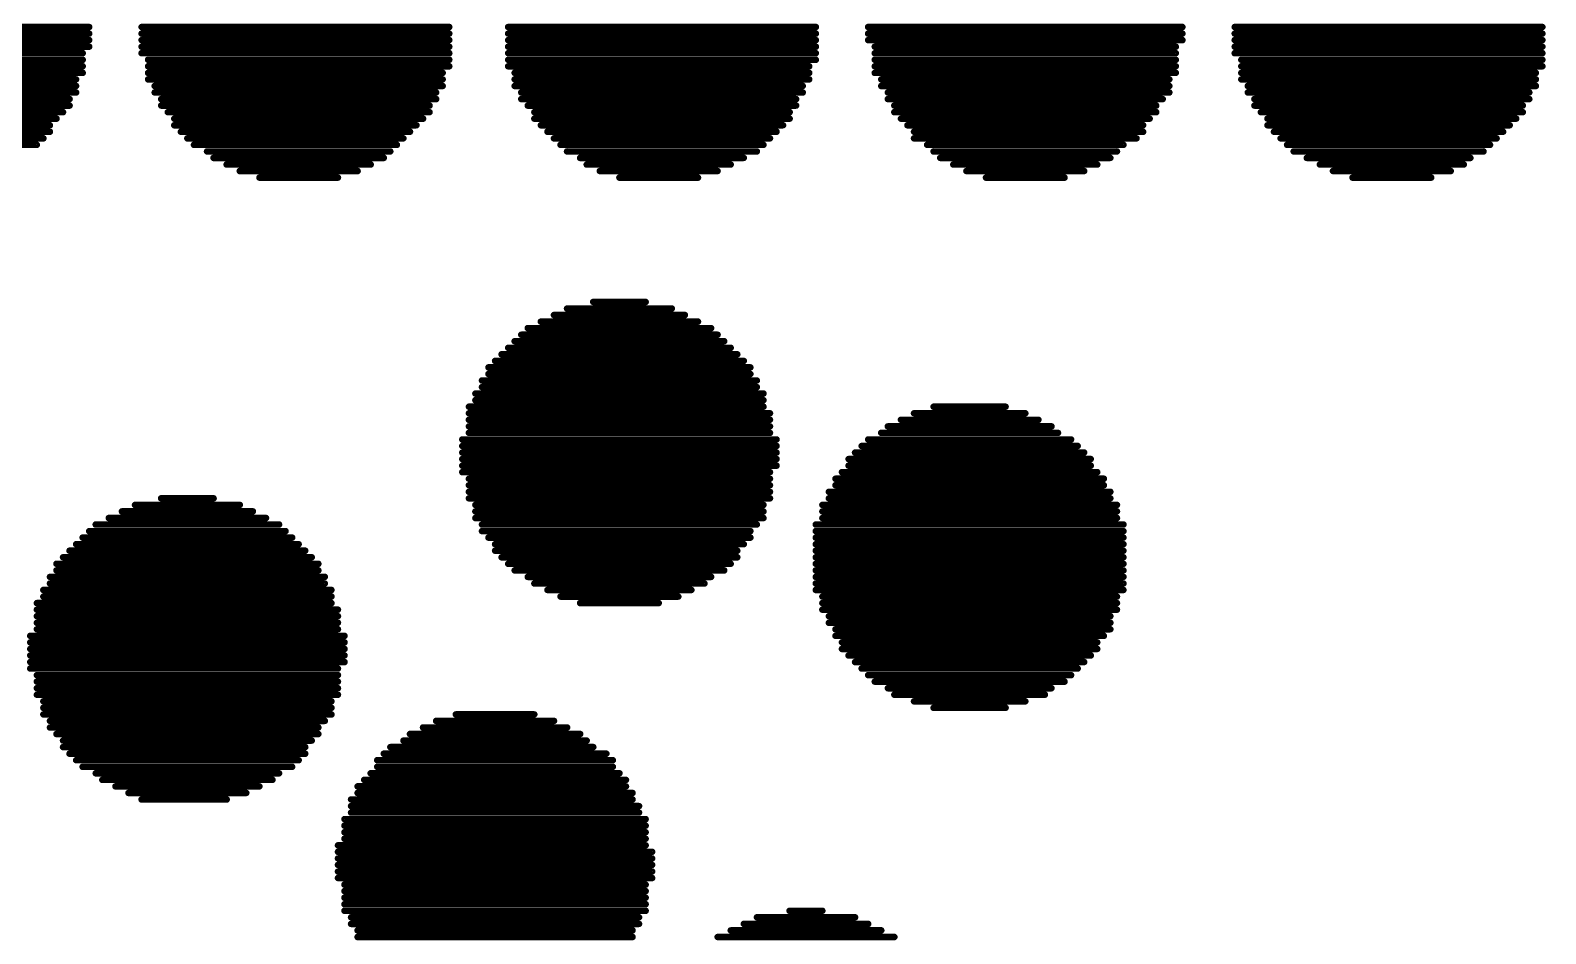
# Model space of a CAD drawing. Header units: millimetres. Extents: x 45 to 209, y 90 to 189.
# Drawn here: x 138.579 to 140.049, y 96.321 to 97.197 of the extents above; entities that cross this region are included whole.
import ezdxf

# ---------------------------------------------------------------- set-up
doc = ezdxf.new("R2010")
doc.units = ezdxf.units.MM
doc.layers.add('TopOverlay', color=2, linetype='Continuous')

# ---------------------------------------------------------------- blocks, each defined once
blk = doc.blocks.new('5394DE47_A0E8_4329_8464_7791B7C19310_63')
at = {"layer": 'TopOverlay', "const_width": 0.00635}
for points in [[(4.6116, 3.0451), (4.9164, 3.0451)], [(4.9672, 3.0451), (5.2657, 3.0451)], [(5.3228, 3.0451), (5.6213, 3.0451)], [(5.6721, 3.0451), (5.9769, 3.0451)], [(6.0277, 3.0451), (6.3261, 3.0451)], [(4.6116, 3.0387), (4.9164, 3.0387)], [(4.618, 3.0324), (4.9164, 3.0324)], [(4.618, 3.026), (4.9164, 3.026)], [(4.9672, 3.0387), (5.2657, 3.0387)], [(4.9672, 3.0324), (5.2657, 3.0324)], [(4.9672, 3.026), (5.2657, 3.026)], [(5.3228, 3.0387), (5.6213, 3.0387)], [(5.3228, 3.0324), (5.6213, 3.0324)], [(5.3228, 3.026), (5.6213, 3.026)], [(5.6721, 3.0387), (5.9769, 3.0387)], [(5.6721, 3.0324), (5.9769, 3.0324)], [(5.6784, 3.026), (5.9705, 3.026)], [(6.0277, 3.0387), (6.3261, 3.0387)], [(6.0277, 3.0324), (6.3261, 3.0324)], [(6.0277, 3.026), (6.3261, 3.026)], [(4.618, 3.0197), (4.9101, 3.0197)], [(4.618, 3.0133), (4.9101, 3.0133)], [(4.9672, 3.0197), (5.2657, 3.0197)], [(4.9736, 3.0133), (5.2657, 3.0133)], [(5.3228, 3.0197), (5.6213, 3.0197)], [(5.3228, 3.0133), (5.6213, 3.0133)], [(5.6784, 3.0197), (5.9705, 3.0197)], [(5.6784, 3.0133), (5.9705, 3.0133)], [(6.0277, 3.0197), (6.3261, 3.0197)], [(6.034, 3.0133), (6.3261, 3.0133)], [(4.618, 3.007), (4.9101, 3.007)], [(4.618, 3.0006), (4.9101, 3.0006)], [(4.9736, 3.007), (5.2657, 3.007)], [(4.9736, 3.0006), (5.2593, 3.0006)], [(5.3228, 3.007), (5.6149, 3.007)], [(5.3292, 3.0006), (5.6149, 3.0006)], [(5.6784, 3.007), (5.9705, 3.007)], [(5.6784, 3.0006), (5.9705, 3.0006)], [(6.034, 3.007), (6.3261, 3.007)], [(6.034, 3.0006), (6.3198, 3.0006)], [(4.6243, 2.9943), (4.9037, 2.9943)], [(4.6243, 2.9879), (4.9037, 2.9879)], [(4.6307, 2.9816), (4.9037, 2.9816)], [(4.9736, 2.9943), (5.2593, 2.9943)], [(4.9799, 2.9879), (5.2593, 2.9879)], [(4.9799, 2.9816), (5.253, 2.9816)], [(5.3292, 2.9943), (5.6149, 2.9943)], [(5.3292, 2.9879), (5.6086, 2.9879)], [(5.3355, 2.9816), (5.6086, 2.9816)], [(5.6848, 2.9943), (5.9642, 2.9943)], [(5.6848, 2.9879), (5.9642, 2.9879)], [(5.6911, 2.9816), (5.9642, 2.9816)], [(6.034, 2.9943), (6.3198, 2.9943)], [(6.0404, 2.9879), (6.3198, 2.9879)], [(6.0404, 2.9816), (6.3134, 2.9816)], [(4.6307, 2.9752), (4.8974, 2.9752)], [(4.637, 2.9689), (4.8974, 2.9689)], [(4.9863, 2.9752), (5.253, 2.9752)], [(4.9863, 2.9689), (5.2466, 2.9689)], [(5.3355, 2.9752), (5.6022, 2.9752)], [(5.3419, 2.9689), (5.6022, 2.9689)], [(5.6911, 2.9752), (5.9578, 2.9752)], [(5.6975, 2.9689), (5.9515, 2.9689)], [(6.0467, 2.9752), (6.3134, 2.9752)], [(6.0467, 2.9689), (6.3071, 2.9689)], [(4.637, 2.9625), (4.891, 2.9625)], [(4.6434, 2.9562), (4.8847, 2.9562)], [(4.9926, 2.9625), (5.2466, 2.9625)], [(4.999, 2.9562), (5.2403, 2.9562)], [(5.3482, 2.9625), (5.5959, 2.9625)], [(5.3482, 2.9562), (5.5959, 2.9562)], [(5.6975, 2.9625), (5.9515, 2.9625)], [(5.7038, 2.9562), (5.9451, 2.9562)], [(6.0531, 2.9625), (6.3071, 2.9625)], [(6.0594, 2.9562), (6.3007, 2.9562)], [(4.6497, 2.9498), (4.8783, 2.9498)], [(4.6561, 2.9435), (4.8783, 2.9435)], [(4.6624, 2.9371), (4.872, 2.9371)], [(4.999, 2.9498), (5.2339, 2.9498)], [(5.0053, 2.9435), (5.2276, 2.9435)], [(5.0117, 2.9371), (5.2212, 2.9371)], [(5.3546, 2.9498), (5.5895, 2.9498)], [(5.3609, 2.9435), (5.5832, 2.9435)], [(5.3673, 2.9371), (5.5768, 2.9371)], [(5.7102, 2.9498), (5.9388, 2.9498)], [(5.7165, 2.9435), (5.9388, 2.9435)], [(5.7165, 2.9371), (5.9324, 2.9371)], [(6.0594, 2.9498), (6.2944, 2.9498)], [(6.0658, 2.9435), (6.288, 2.9435)], [(6.0721, 2.9371), (6.2817, 2.9371)], [(4.6688, 2.9308), (4.8656, 2.9308)], [(5.018, 2.9308), (5.2149, 2.9308)], [(5.0307, 2.9244), (5.2085, 2.9244)], [(5.3736, 2.9308), (5.5705, 2.9308)], [(5.38, 2.9244), (5.5641, 2.9244)], [(5.7292, 2.9308), (5.9197, 2.9308)], [(5.7356, 2.9244), (5.9134, 2.9244)], [(6.0785, 2.9308), (6.2753, 2.9308)], [(6.0848, 2.9244), (6.269, 2.9244)], [(5.0371, 2.9181), (5.2022, 2.9181)], [(5.0498, 2.9117), (5.1895, 2.9117)], [(5.3927, 2.9181), (5.5514, 2.9181)], [(5.399, 2.9117), (5.5387, 2.9117)], [(5.7419, 2.9181), (5.907, 2.9181)], [(5.7546, 2.9117), (5.8943, 2.9117)], [(6.0975, 2.9181), (6.2563, 2.9181)], [(6.1102, 2.9117), (6.2499, 2.9117)], [(5.0625, 2.9054), (5.1768, 2.9054)], [(5.0815, 2.899), (5.1577, 2.899)], [(5.4117, 2.9054), (5.526, 2.9054)], [(5.4308, 2.899), (5.507, 2.899)], [(5.7673, 2.9054), (5.8816, 2.9054)], [(5.7864, 2.899), (5.8626, 2.899)], [(6.1229, 2.9054), (6.2372, 2.9054)], [(6.142, 2.899), (6.2182, 2.899)], [(5.4054, 2.7784), (5.4562, 2.7784)], [(5.3673, 2.7657), (5.4943, 2.7657)], [(5.38, 2.772), (5.4816, 2.772)], [(5.3355, 2.7466), (5.526, 2.7466)], [(5.3419, 2.753), (5.5197, 2.753)], [(5.3546, 2.7593), (5.507, 2.7593)], [(5.3228, 2.7339), (5.5387, 2.7339)], [(5.3292, 2.7403), (5.5324, 2.7403)], [(5.3101, 2.7212), (5.5514, 2.7212)], [(5.3165, 2.7276), (5.5451, 2.7276)], [(5.2974, 2.7022), (5.5641, 2.7022)], [(5.3038, 2.7149), (5.5578, 2.7149)], [(5.3038, 2.7085), (5.5578, 2.7085)], [(5.2911, 2.6895), (5.5705, 2.6895)], [(5.2974, 2.6958), (5.5641, 2.6958)], [(5.2847, 2.6768), (5.5705, 2.6768)], [(5.2911, 2.6831), (5.5705, 2.6831)], [(5.7356, 2.6768), (5.8054, 2.6768)], [(5.2847, 2.6704), (5.5768, 2.6704)], [(5.2847, 2.6641), (5.5768, 2.6641)], [(5.2847, 2.6577), (5.5768, 2.6577)], [(5.6911, 2.6577), (5.8499, 2.6577)], [(5.7038, 2.6641), (5.8372, 2.6641)], [(5.7165, 2.6704), (5.8245, 2.6704)], [(5.2784, 2.645), (5.5832, 2.645)], [(5.2847, 2.6514), (5.5768, 2.6514)], [(5.6721, 2.645), (5.8689, 2.645)], [(5.6848, 2.6514), (5.8562, 2.6514)], [(5.2784, 2.6387), (5.5832, 2.6387)], [(5.2784, 2.6323), (5.5832, 2.6323)], [(5.6594, 2.6323), (5.8816, 2.6323)], [(5.6657, 2.6387), (5.8753, 2.6387)], [(5.2784, 2.626), (5.5832, 2.626)], [(5.2784, 2.6196), (5.5832, 2.6196)], [(5.653, 2.626), (5.888, 2.626)], [(5.653, 2.6196), (5.888, 2.6196)], [(5.2784, 2.6133), (5.5768, 2.6133)], [(5.2847, 2.6069), (5.5768, 2.6069)], [(5.2847, 2.6006), (5.5768, 2.6006)], [(5.6403, 2.6069), (5.9007, 2.6069)], [(5.6403, 2.6006), (5.9007, 2.6006)], [(5.6467, 2.6133), (5.8943, 2.6133)], [(4.9863, 2.5879), (5.0371, 2.5879)], [(5.2847, 2.5942), (5.5768, 2.5942)], [(5.2847, 2.5879), (5.5768, 2.5879)], [(5.634, 2.5942), (5.907, 2.5942)], [(5.634, 2.5879), (5.907, 2.5879)], [(4.9482, 2.5752), (5.0752, 2.5752)], [(4.9609, 2.5815), (5.0625, 2.5815)], [(5.2911, 2.5815), (5.5705, 2.5815)], [(5.2911, 2.5752), (5.5705, 2.5752)], [(5.6276, 2.5815), (5.9134, 2.5815)], [(5.6276, 2.5752), (5.9134, 2.5752)], [(4.9164, 2.5561), (5.1069, 2.5561)], [(4.9228, 2.5625), (5.1006, 2.5625)], [(4.9355, 2.5688), (5.0879, 2.5688)], [(5.2911, 2.5688), (5.5705, 2.5688)], [(5.2974, 2.5625), (5.5641, 2.5625)], [(5.2974, 2.5561), (5.5578, 2.5561)], [(5.6213, 2.5625), (5.9197, 2.5625)], [(5.6213, 2.5561), (5.9197, 2.5561)], [(5.6276, 2.5688), (5.9134, 2.5688)], [(4.9037, 2.5434), (5.1196, 2.5434)], [(4.9101, 2.5498), (5.1133, 2.5498)], [(5.3038, 2.5498), (5.5578, 2.5498)], [(5.3101, 2.5434), (5.5514, 2.5434)], [(5.6213, 2.5498), (5.9197, 2.5498)], [(5.6213, 2.5434), (5.9197, 2.5434)], [(4.891, 2.5307), (5.1323, 2.5307)], [(4.8974, 2.5371), (5.126, 2.5371)], [(5.3101, 2.5371), (5.5451, 2.5371)], [(5.3165, 2.5307), (5.5451, 2.5307)], [(5.6213, 2.5371), (5.9197, 2.5371)], [(5.6213, 2.5307), (5.9197, 2.5307)], [(4.8783, 2.5117), (5.145, 2.5117)], [(4.8847, 2.5244), (5.1387, 2.5244)], [(4.8847, 2.518), (5.1387, 2.518)], [(5.3228, 2.5244), (5.5387, 2.5244)], [(5.3292, 2.518), (5.5324, 2.518)], [(5.3419, 2.5117), (5.5197, 2.5117)], [(5.6213, 2.5244), (5.9197, 2.5244)], [(5.6213, 2.518), (5.9197, 2.518)], [(5.6213, 2.5117), (5.9197, 2.5117)], [(4.872, 2.499), (5.1514, 2.499)], [(4.8783, 2.5053), (5.145, 2.5053)], [(5.3482, 2.5053), (5.5133, 2.5053)], [(5.3609, 2.499), (5.5006, 2.499)], [(5.6213, 2.5053), (5.9197, 2.5053)], [(5.6213, 2.499), (5.9197, 2.499)], [(4.8656, 2.4863), (5.1514, 2.4863)], [(4.872, 2.4926), (5.1514, 2.4926)], [(5.3736, 2.4926), (5.4879, 2.4926)], [(5.3927, 2.4863), (5.4689, 2.4863)], [(5.6276, 2.4926), (5.9134, 2.4926)], [(5.6276, 2.4863), (5.9134, 2.4863)], [(4.8656, 2.4799), (5.1577, 2.4799)], [(4.8656, 2.4736), (5.1577, 2.4736)], [(4.8656, 2.4672), (5.1577, 2.4672)], [(5.6276, 2.4799), (5.9134, 2.4799)], [(5.634, 2.4736), (5.907, 2.4736)], [(5.634, 2.4672), (5.907, 2.4672)], [(4.8593, 2.4545), (5.1641, 2.4545)], [(4.8656, 2.4609), (5.1577, 2.4609)], [(5.6403, 2.4609), (5.907, 2.4609)], [(5.6403, 2.4545), (5.9007, 2.4545)], [(4.8593, 2.4482), (5.1641, 2.4482)], [(4.8593, 2.4418), (5.1641, 2.4418)], [(5.6467, 2.4482), (5.8943, 2.4482)], [(5.6467, 2.4418), (5.8943, 2.4418)], [(4.8593, 2.4355), (5.1641, 2.4355)], [(4.8593, 2.4291), (5.1641, 2.4291)], [(4.8593, 2.4228), (5.1577, 2.4228)], [(5.653, 2.4355), (5.888, 2.4355)], [(5.6594, 2.4291), (5.8816, 2.4291)], [(5.6657, 2.4228), (5.8753, 2.4228)], [(4.8656, 2.4164), (5.1577, 2.4164)], [(4.8656, 2.4101), (5.1577, 2.4101)], [(5.6721, 2.4164), (5.8689, 2.4164)], [(5.6784, 2.4101), (5.8626, 2.4101)], [(4.8656, 2.4037), (5.1577, 2.4037)], [(4.8656, 2.3974), (5.1577, 2.3974)], [(5.6911, 2.4037), (5.8499, 2.4037)], [(5.6975, 2.3974), (5.8435, 2.3974)], [(4.872, 2.391), (5.1514, 2.391)], [(4.872, 2.3847), (5.1514, 2.3847)], [(4.872, 2.3783), (5.1514, 2.3783)], [(5.272, 2.3783), (5.3482, 2.3783)], [(5.7165, 2.391), (5.8245, 2.391)], [(5.7356, 2.3847), (5.8054, 2.3847)], [(4.8783, 2.372), (5.145, 2.372)], [(4.8783, 2.3656), (5.1387, 2.3656)], [(5.2403, 2.3656), (5.38, 2.3656)], [(5.253, 2.372), (5.3673, 2.372)], [(4.8847, 2.3593), (5.1387, 2.3593)], [(4.891, 2.3529), (5.1323, 2.3529)], [(5.2212, 2.3529), (5.399, 2.3529)], [(5.2276, 2.3593), (5.3927, 2.3593)], [(4.891, 2.3466), (5.126, 2.3466)], [(4.8974, 2.3402), (5.126, 2.3402)], [(5.2022, 2.3402), (5.4181, 2.3402)], [(5.2085, 2.3466), (5.4054, 2.3466)], [(4.9037, 2.3339), (5.1196, 2.3339)], [(4.9101, 2.3275), (5.1133, 2.3275)], [(4.9228, 2.3212), (5.1006, 2.3212)], [(5.1895, 2.3212), (5.4308, 2.3212)], [(5.1958, 2.3339), (5.4244, 2.3339)], [(5.1958, 2.3275), (5.4244, 2.3275)], [(4.9291, 2.3148), (5.0942, 2.3148)], [(4.9418, 2.3085), (5.0815, 2.3085)], [(5.1768, 2.3085), (5.4371, 2.3085)], [(5.1831, 2.3148), (5.4371, 2.3148)], [(4.9545, 2.3021), (5.0688, 2.3021)], [(4.9672, 2.2958), (5.0498, 2.2958)], [(5.1704, 2.2958), (5.4435, 2.2958)], [(5.1768, 2.3021), (5.4435, 2.3021)], [(5.1641, 2.2767), (5.4562, 2.2767)], [(5.1704, 2.2894), (5.4498, 2.2894)], [(5.1704, 2.2831), (5.4498, 2.2831)], [(5.1641, 2.2704), (5.4562, 2.2704)], [(5.1641, 2.264), (5.4562, 2.264)], [(5.1577, 2.2513), (5.4562, 2.2513)], [(5.1641, 2.2577), (5.4562, 2.2577)], [(5.1577, 2.245), (5.4625, 2.245)], [(5.1577, 2.2386), (5.4625, 2.2386)], [(5.1577, 2.2323), (5.4625, 2.2323)], [(5.1577, 2.2259), (5.4625, 2.2259)], [(5.1577, 2.2196), (5.4625, 2.2196)], [(5.1641, 2.2132), (5.4562, 2.2132)], [(5.1641, 2.2069), (5.4562, 2.2069)], [(5.1641, 2.2005), (5.4562, 2.2005)], [(5.1641, 2.1942), (5.4562, 2.1942)], [(5.1641, 2.1878), (5.4562, 2.1878)], [(5.5959, 2.1878), (5.6276, 2.1878)], [(5.1704, 2.1815), (5.4498, 2.1815)], [(5.1704, 2.1751), (5.4498, 2.1751)], [(5.5514, 2.1751), (5.6721, 2.1751)], [(5.5641, 2.1815), (5.6594, 2.1815)], [(5.1768, 2.1688), (5.4435, 2.1688)], [(5.1768, 2.1624), (5.4435, 2.1624)], [(5.526, 2.1624), (5.6975, 2.1624)], [(5.5387, 2.1688), (5.6848, 2.1688)]]:
    blk.add_lwpolyline(points, dxfattribs=at)
at = {"layer": 'TopOverlay', "const_width": 0.00317}
for points in [[(4.9149, 3.0451, 1), (4.918, 3.0451, 1)], [(4.9657, 3.0451, 1), (4.9688, 3.0451, 1)], [(5.2641, 3.0451, 1), (5.2673, 3.0451, 1)], [(5.3213, 3.0451, 1), (5.3244, 3.0451, 1)], [(5.6197, 3.0451, 1), (5.6229, 3.0451, 1)], [(5.6705, 3.0451, 1), (5.6737, 3.0451, 1)], [(5.9753, 3.0451, 1), (5.9785, 3.0451, 1)], [(6.0261, 3.0451, 1), (6.0293, 3.0451, 1)], [(6.3246, 3.0451, 1), (6.3277, 3.0451, 1)], [(4.9149, 3.0387, 1), (4.918, 3.0387, 1)], [(4.9149, 3.0324, 1), (4.918, 3.0324, 1)], [(4.9149, 3.026, 1), (4.918, 3.026, 1)], [(4.9657, 3.0387, 1), (4.9688, 3.0387, 1)], [(4.9657, 3.0324, 1), (4.9688, 3.0324, 1)], [(4.9657, 3.026, 1), (4.9688, 3.026, 1)], [(5.2641, 3.0387, 1), (5.2673, 3.0387, 1)], [(5.2641, 3.0324, 1), (5.2673, 3.0324, 1)], [(5.2641, 3.026, 1), (5.2673, 3.026, 1)], [(5.3213, 3.0387, 1), (5.3244, 3.0387, 1)], [(5.3213, 3.0324, 1), (5.3244, 3.0324, 1)], [(5.3213, 3.026, 1), (5.3244, 3.026, 1)], [(5.6197, 3.0387, 1), (5.6229, 3.0387, 1)], [(5.6197, 3.0324, 1), (5.6229, 3.0324, 1)], [(5.6197, 3.026, 1), (5.6229, 3.026, 1)], [(5.6705, 3.0387, 1), (5.6737, 3.0387, 1)], [(5.6705, 3.0324, 1), (5.6737, 3.0324, 1)], [(5.6769, 3.026, 1), (5.68, 3.026, 1)], [(5.969, 3.026, 1), (5.9721, 3.026, 1)], [(5.9753, 3.0387, 1), (5.9785, 3.0387, 1)], [(5.9753, 3.0324, 1), (5.9785, 3.0324, 1)], [(6.0261, 3.0387, 1), (6.0293, 3.0387, 1)], [(6.0261, 3.0324, 1), (6.0293, 3.0324, 1)], [(6.0261, 3.026, 1), (6.0293, 3.026, 1)], [(6.3246, 3.0387, 1), (6.3277, 3.0387, 1)], [(6.3246, 3.0324, 1), (6.3277, 3.0324, 1)], [(6.3246, 3.026, 1), (6.3277, 3.026, 1)], [(4.9085, 3.0197, 1), (4.9117, 3.0197, 1)], [(4.9085, 3.0133, 1), (4.9117, 3.0133, 1)], [(4.9657, 3.0197, 1), (4.9688, 3.0197, 1)], [(4.972, 3.0133, 1), (4.9752, 3.0133, 1)], [(5.2641, 3.0197, 1), (5.2673, 3.0197, 1)], [(5.2641, 3.0133, 1), (5.2673, 3.0133, 1)], [(5.3213, 3.0197, 1), (5.3244, 3.0197, 1)], [(5.3213, 3.0133, 1), (5.3244, 3.0133, 1)], [(5.6197, 3.0197, 1), (5.6229, 3.0197, 1)], [(5.6197, 3.0133, 1), (5.6229, 3.0133, 1)], [(5.6769, 3.0197, 1), (5.68, 3.0197, 1)], [(5.6769, 3.0133, 1), (5.68, 3.0133, 1)], [(5.969, 3.0197, 1), (5.9721, 3.0197, 1)], [(5.969, 3.0133, 1), (5.9721, 3.0133, 1)], [(6.0261, 3.0197, 1), (6.0293, 3.0197, 1)], [(6.0325, 3.0133, 1), (6.0356, 3.0133, 1)], [(6.3246, 3.0197, 1), (6.3277, 3.0197, 1)], [(6.3246, 3.0133, 1), (6.3277, 3.0133, 1)], [(4.9085, 3.007, 1), (4.9117, 3.007, 1)], [(4.9085, 3.0006, 1), (4.9117, 3.0006, 1)], [(4.972, 3.007, 1), (4.9752, 3.007, 1)], [(4.972, 3.0006, 1), (4.9752, 3.0006, 1)], [(5.2578, 3.0006, 1), (5.2609, 3.0006, 1)], [(5.2641, 3.007, 1), (5.2673, 3.007, 1)], [(5.3213, 3.007, 1), (5.3244, 3.007, 1)], [(5.3276, 3.0006, 1), (5.3308, 3.0006, 1)], [(5.6134, 3.007, 1), (5.6165, 3.007, 1)], [(5.6134, 3.0006, 1), (5.6165, 3.0006, 1)], [(5.6769, 3.007, 1), (5.68, 3.007, 1)], [(5.6769, 3.0006, 1), (5.68, 3.0006, 1)], [(5.969, 3.007, 1), (5.9721, 3.007, 1)], [(5.969, 3.0006, 1), (5.9721, 3.0006, 1)], [(6.0325, 3.007, 1), (6.0356, 3.007, 1)], [(6.0325, 3.0006, 1), (6.0356, 3.0006, 1)], [(6.3182, 3.0006, 1), (6.3214, 3.0006, 1)], [(6.3246, 3.007, 1), (6.3277, 3.007, 1)], [(4.9022, 2.9943, 1), (4.9053, 2.9943, 1)], [(4.9022, 2.9879, 1), (4.9053, 2.9879, 1)], [(4.9022, 2.9816, 1), (4.9053, 2.9816, 1)], [(4.972, 2.9943, 1), (4.9752, 2.9943, 1)], [(4.9784, 2.9879, 1), (4.9815, 2.9879, 1)], [(4.9784, 2.9816, 1), (4.9815, 2.9816, 1)], [(5.2514, 2.9816, 1), (5.2546, 2.9816, 1)], [(5.2578, 2.9943, 1), (5.2609, 2.9943, 1)], [(5.2578, 2.9879, 1), (5.2609, 2.9879, 1)], [(5.3276, 2.9943, 1), (5.3308, 2.9943, 1)], [(5.3276, 2.9879, 1), (5.3308, 2.9879, 1)], [(5.334, 2.9816, 1), (5.3371, 2.9816, 1)], [(5.607, 2.9879, 1), (5.6102, 2.9879, 1)], [(5.607, 2.9816, 1), (5.6102, 2.9816, 1)], [(5.6134, 2.9943, 1), (5.6165, 2.9943, 1)], [(5.6832, 2.9943, 1), (5.6864, 2.9943, 1)], [(5.6832, 2.9879, 1), (5.6864, 2.9879, 1)], [(5.6896, 2.9816, 1), (5.6927, 2.9816, 1)], [(5.9626, 2.9943, 1), (5.9658, 2.9943, 1)], [(5.9626, 2.9879, 1), (5.9658, 2.9879, 1)], [(5.9626, 2.9816, 1), (5.9658, 2.9816, 1)], [(6.0325, 2.9943, 1), (6.0356, 2.9943, 1)], [(6.0388, 2.9879, 1), (6.042, 2.9879, 1)], [(6.0388, 2.9816, 1), (6.042, 2.9816, 1)], [(6.3119, 2.9816, 1), (6.315, 2.9816, 1)], [(6.3182, 2.9943, 1), (6.3214, 2.9943, 1)], [(6.3182, 2.9879, 1), (6.3214, 2.9879, 1)], [(4.8958, 2.9752, 1), (4.899, 2.9752, 1)], [(4.8958, 2.9689, 1), (4.899, 2.9689, 1)], [(4.9847, 2.9752, 1), (4.9879, 2.9752, 1)], [(4.9847, 2.9689, 1), (4.9879, 2.9689, 1)], [(5.2451, 2.9689, 1), (5.2482, 2.9689, 1)], [(5.2514, 2.9752, 1), (5.2546, 2.9752, 1)], [(5.334, 2.9752, 1), (5.3371, 2.9752, 1)], [(5.3403, 2.9689, 1), (5.3435, 2.9689, 1)], [(5.6007, 2.9752, 1), (5.6038, 2.9752, 1)], [(5.6007, 2.9689, 1), (5.6038, 2.9689, 1)], [(5.6896, 2.9752, 1), (5.6927, 2.9752, 1)], [(5.6959, 2.9689, 1), (5.6991, 2.9689, 1)], [(5.9499, 2.9689, 1), (5.9531, 2.9689, 1)], [(5.9563, 2.9752, 1), (5.9594, 2.9752, 1)], [(6.0452, 2.9752, 1), (6.0483, 2.9752, 1)], [(6.0452, 2.9689, 1), (6.0483, 2.9689, 1)], [(6.3055, 2.9689, 1), (6.3087, 2.9689, 1)], [(6.3119, 2.9752, 1), (6.315, 2.9752, 1)], [(4.8831, 2.9562, 1), (4.8863, 2.9562, 1)], [(4.8895, 2.9625, 1), (4.8926, 2.9625, 1)], [(4.9911, 2.9625, 1), (4.9942, 2.9625, 1)], [(4.9974, 2.9562, 1), (5.0006, 2.9562, 1)], [(5.2387, 2.9562, 1), (5.2419, 2.9562, 1)], [(5.2451, 2.9625, 1), (5.2482, 2.9625, 1)], [(5.3467, 2.9625, 1), (5.3498, 2.9625, 1)], [(5.3467, 2.9562, 1), (5.3498, 2.9562, 1)], [(5.5943, 2.9625, 1), (5.5975, 2.9625, 1)], [(5.5943, 2.9562, 1), (5.5975, 2.9562, 1)], [(5.6959, 2.9625, 1), (5.6991, 2.9625, 1)], [(5.7023, 2.9562, 1), (5.7054, 2.9562, 1)], [(5.9436, 2.9562, 1), (5.9467, 2.9562, 1)], [(5.9499, 2.9625, 1), (5.9531, 2.9625, 1)], [(6.0515, 2.9625, 1), (6.0547, 2.9625, 1)], [(6.0579, 2.9562, 1), (6.061, 2.9562, 1)], [(6.2992, 2.9562, 1), (6.3023, 2.9562, 1)], [(6.3055, 2.9625, 1), (6.3087, 2.9625, 1)], [(4.8704, 2.9371, 1), (4.8736, 2.9371, 1)], [(4.8768, 2.9498, 1), (4.8799, 2.9498, 1)], [(4.8768, 2.9435, 1), (4.8799, 2.9435, 1)], [(4.9974, 2.9498, 1), (5.0006, 2.9498, 1)], [(5.0038, 2.9435, 1), (5.0069, 2.9435, 1)], [(5.0101, 2.9371, 1), (5.0133, 2.9371, 1)], [(5.2197, 2.9371, 1), (5.2228, 2.9371, 1)], [(5.226, 2.9435, 1), (5.2292, 2.9435, 1)], [(5.2324, 2.9498, 1), (5.2355, 2.9498, 1)], [(5.353, 2.9498, 1), (5.3562, 2.9498, 1)], [(5.3594, 2.9435, 1), (5.3625, 2.9435, 1)], [(5.3657, 2.9371, 1), (5.3689, 2.9371, 1)], [(5.5753, 2.9371, 1), (5.5784, 2.9371, 1)], [(5.5816, 2.9435, 1), (5.5848, 2.9435, 1)], [(5.588, 2.9498, 1), (5.5911, 2.9498, 1)], [(5.7086, 2.9498, 1), (5.7118, 2.9498, 1)], [(5.715, 2.9435, 1), (5.7181, 2.9435, 1)], [(5.715, 2.9371, 1), (5.7181, 2.9371, 1)], [(5.9309, 2.9371, 1), (5.934, 2.9371, 1)], [(5.9372, 2.9498, 1), (5.9404, 2.9498, 1)], [(5.9372, 2.9435, 1), (5.9404, 2.9435, 1)], [(6.0579, 2.9498, 1), (6.061, 2.9498, 1)], [(6.0642, 2.9435, 1), (6.0674, 2.9435, 1)], [(6.0706, 2.9371, 1), (6.0737, 2.9371, 1)], [(6.2801, 2.9371, 1), (6.2833, 2.9371, 1)], [(6.2865, 2.9435, 1), (6.2896, 2.9435, 1)], [(6.2928, 2.9498, 1), (6.296, 2.9498, 1)], [(4.8641, 2.9308, 1), (4.8672, 2.9308, 1)], [(5.0165, 2.9308, 1), (5.0196, 2.9308, 1)], [(5.0292, 2.9244, 1), (5.0323, 2.9244, 1)], [(5.207, 2.9244, 1), (5.2101, 2.9244, 1)], [(5.2133, 2.9308, 1), (5.2165, 2.9308, 1)], [(5.3721, 2.9308, 1), (5.3752, 2.9308, 1)], [(5.3784, 2.9244, 1), (5.3816, 2.9244, 1)], [(5.5626, 2.9244, 1), (5.5657, 2.9244, 1)], [(5.5689, 2.9308, 1), (5.5721, 2.9308, 1)], [(5.7277, 2.9308, 1), (5.7308, 2.9308, 1)], [(5.734, 2.9244, 1), (5.7372, 2.9244, 1)], [(5.9118, 2.9244, 1), (5.915, 2.9244, 1)], [(5.9182, 2.9308, 1), (5.9213, 2.9308, 1)], [(6.0769, 2.9308, 1), (6.0801, 2.9308, 1)], [(6.0833, 2.9244, 1), (6.0864, 2.9244, 1)], [(6.2674, 2.9244, 1), (6.2706, 2.9244, 1)], [(6.2738, 2.9308, 1), (6.2769, 2.9308, 1)], [(5.0355, 2.9181, 1), (5.0387, 2.9181, 1)], [(5.0482, 2.9117, 1), (5.0514, 2.9117, 1)], [(5.1879, 2.9117, 1), (5.1911, 2.9117, 1)], [(5.2006, 2.9181, 1), (5.2038, 2.9181, 1)], [(5.3911, 2.9181, 1), (5.3943, 2.9181, 1)], [(5.3975, 2.9117, 1), (5.4006, 2.9117, 1)], [(5.5372, 2.9117, 1), (5.5403, 2.9117, 1)], [(5.5499, 2.9181, 1), (5.553, 2.9181, 1)], [(5.7404, 2.9181, 1), (5.7435, 2.9181, 1)], [(5.7531, 2.9117, 1), (5.7562, 2.9117, 1)], [(5.8928, 2.9117, 1), (5.8959, 2.9117, 1)], [(5.9055, 2.9181, 1), (5.9086, 2.9181, 1)], [(6.096, 2.9181, 1), (6.0991, 2.9181, 1)], [(6.1087, 2.9117, 1), (6.1118, 2.9117, 1)], [(6.2484, 2.9117, 1), (6.2515, 2.9117, 1)], [(6.2547, 2.9181, 1), (6.2579, 2.9181, 1)], [(5.0609, 2.9054, 1), (5.0641, 2.9054, 1)], [(5.08, 2.899, 1), (5.0831, 2.899, 1)], [(5.1562, 2.899, 1), (5.1593, 2.899, 1)], [(5.1752, 2.9054, 1), (5.1784, 2.9054, 1)], [(5.4102, 2.9054, 1), (5.4133, 2.9054, 1)], [(5.4292, 2.899, 1), (5.4324, 2.899, 1)], [(5.5054, 2.899, 1), (5.5086, 2.899, 1)], [(5.5245, 2.9054, 1), (5.5276, 2.9054, 1)], [(5.7658, 2.9054, 1), (5.7689, 2.9054, 1)], [(5.7848, 2.899, 1), (5.788, 2.899, 1)], [(5.861, 2.899, 1), (5.8642, 2.899, 1)], [(5.8801, 2.9054, 1), (5.8832, 2.9054, 1)], [(6.1214, 2.9054, 1), (6.1245, 2.9054, 1)], [(6.1404, 2.899, 1), (6.1436, 2.899, 1)], [(6.2166, 2.899, 1), (6.2198, 2.899, 1)], [(6.2357, 2.9054, 1), (6.2388, 2.9054, 1)], [(5.4038, 2.7784, 1), (5.407, 2.7784, 1)], [(5.4546, 2.7784, 1), (5.4578, 2.7784, 1)], [(5.3657, 2.7657, 1), (5.3689, 2.7657, 1)], [(5.3784, 2.772, 1), (5.3816, 2.772, 1)], [(5.48, 2.772, 1), (5.4832, 2.772, 1)], [(5.4927, 2.7657, 1), (5.4959, 2.7657, 1)], [(5.334, 2.7466, 1), (5.3371, 2.7466, 1)], [(5.3403, 2.753, 1), (5.3435, 2.753, 1)], [(5.353, 2.7593, 1), (5.3562, 2.7593, 1)], [(5.5054, 2.7593, 1), (5.5086, 2.7593, 1)], [(5.5181, 2.753, 1), (5.5213, 2.753, 1)], [(5.5245, 2.7466, 1), (5.5276, 2.7466, 1)], [(5.3213, 2.7339, 1), (5.3244, 2.7339, 1)], [(5.3276, 2.7403, 1), (5.3308, 2.7403, 1)], [(5.5308, 2.7403, 1), (5.534, 2.7403, 1)], [(5.5372, 2.7339, 1), (5.5403, 2.7339, 1)], [(5.3086, 2.7212, 1), (5.3117, 2.7212, 1)], [(5.3149, 2.7276, 1), (5.3181, 2.7276, 1)], [(5.5435, 2.7276, 1), (5.5467, 2.7276, 1)], [(5.5499, 2.7212, 1), (5.553, 2.7212, 1)], [(5.2959, 2.7022, 1), (5.299, 2.7022, 1)], [(5.3022, 2.7149, 1), (5.3054, 2.7149, 1)], [(5.3022, 2.7085, 1), (5.3054, 2.7085, 1)], [(5.5562, 2.7149, 1), (5.5594, 2.7149, 1)], [(5.5562, 2.7085, 1), (5.5594, 2.7085, 1)], [(5.5626, 2.7022, 1), (5.5657, 2.7022, 1)], [(5.2895, 2.6895, 1), (5.2927, 2.6895, 1)], [(5.2959, 2.6958, 1), (5.299, 2.6958, 1)], [(5.5626, 2.6958, 1), (5.5657, 2.6958, 1)], [(5.5689, 2.6895, 1), (5.5721, 2.6895, 1)], [(5.2832, 2.6768, 1), (5.2863, 2.6768, 1)], [(5.2895, 2.6831, 1), (5.2927, 2.6831, 1)], [(5.5689, 2.6831, 1), (5.5721, 2.6831, 1)], [(5.5689, 2.6768, 1), (5.5721, 2.6768, 1)], [(5.734, 2.6768, 1), (5.7372, 2.6768, 1)], [(5.8039, 2.6768, 1), (5.807, 2.6768, 1)], [(5.2832, 2.6704, 1), (5.2863, 2.6704, 1)], [(5.2832, 2.6641, 1), (5.2863, 2.6641, 1)], [(5.2832, 2.6577, 1), (5.2863, 2.6577, 1)], [(5.5753, 2.6704, 1), (5.5784, 2.6704, 1)], [(5.5753, 2.6641, 1), (5.5784, 2.6641, 1)], [(5.5753, 2.6577, 1), (5.5784, 2.6577, 1)], [(5.6896, 2.6577, 1), (5.6927, 2.6577, 1)], [(5.7023, 2.6641, 1), (5.7054, 2.6641, 1)], [(5.715, 2.6704, 1), (5.7181, 2.6704, 1)], [(5.8229, 2.6704, 1), (5.8261, 2.6704, 1)], [(5.8356, 2.6641, 1), (5.8388, 2.6641, 1)], [(5.8483, 2.6577, 1), (5.8515, 2.6577, 1)], [(5.2768, 2.645, 1), (5.28, 2.645, 1)], [(5.2832, 2.6514, 1), (5.2863, 2.6514, 1)], [(5.5753, 2.6514, 1), (5.5784, 2.6514, 1)], [(5.5816, 2.645, 1), (5.5848, 2.645, 1)], [(5.6705, 2.645, 1), (5.6737, 2.645, 1)], [(5.6832, 2.6514, 1), (5.6864, 2.6514, 1)], [(5.8547, 2.6514, 1), (5.8578, 2.6514, 1)], [(5.8674, 2.645, 1), (5.8705, 2.645, 1)], [(5.2768, 2.6387, 1), (5.28, 2.6387, 1)], [(5.2768, 2.6323, 1), (5.28, 2.6323, 1)], [(5.5816, 2.6387, 1), (5.5848, 2.6387, 1)], [(5.5816, 2.6323, 1), (5.5848, 2.6323, 1)], [(5.6578, 2.6323, 1), (5.661, 2.6323, 1)], [(5.6642, 2.6387, 1), (5.6673, 2.6387, 1)], [(5.8737, 2.6387, 1), (5.8769, 2.6387, 1)], [(5.8801, 2.6323, 1), (5.8832, 2.6323, 1)], [(5.2768, 2.626, 1), (5.28, 2.626, 1)], [(5.2768, 2.6196, 1), (5.28, 2.6196, 1)], [(5.5816, 2.626, 1), (5.5848, 2.626, 1)], [(5.5816, 2.6196, 1), (5.5848, 2.6196, 1)], [(5.6515, 2.626, 1), (5.6546, 2.626, 1)], [(5.6515, 2.6196, 1), (5.6546, 2.6196, 1)], [(5.8864, 2.626, 1), (5.8896, 2.626, 1)], [(5.8864, 2.6196, 1), (5.8896, 2.6196, 1)], [(5.2768, 2.6133, 1), (5.28, 2.6133, 1)], [(5.2832, 2.6069, 1), (5.2863, 2.6069, 1)], [(5.2832, 2.6006, 1), (5.2863, 2.6006, 1)], [(5.5753, 2.6133, 1), (5.5784, 2.6133, 1)], [(5.5753, 2.6069, 1), (5.5784, 2.6069, 1)], [(5.5753, 2.6006, 1), (5.5784, 2.6006, 1)], [(5.6388, 2.6069, 1), (5.6419, 2.6069, 1)], [(5.6388, 2.6006, 1), (5.6419, 2.6006, 1)], [(5.6451, 2.6133, 1), (5.6483, 2.6133, 1)], [(5.8928, 2.6133, 1), (5.8959, 2.6133, 1)], [(5.8991, 2.6069, 1), (5.9023, 2.6069, 1)], [(5.8991, 2.6006, 1), (5.9023, 2.6006, 1)], [(4.9847, 2.5879, 1), (4.9879, 2.5879, 1)], [(5.0355, 2.5879, 1), (5.0387, 2.5879, 1)], [(5.2832, 2.5942, 1), (5.2863, 2.5942, 1)], [(5.2832, 2.5879, 1), (5.2863, 2.5879, 1)], [(5.5753, 2.5942, 1), (5.5784, 2.5942, 1)], [(5.5753, 2.5879, 1), (5.5784, 2.5879, 1)], [(5.6324, 2.5942, 1), (5.6356, 2.5942, 1)], [(5.6324, 2.5879, 1), (5.6356, 2.5879, 1)], [(5.9055, 2.5942, 1), (5.9086, 2.5942, 1)], [(5.9055, 2.5879, 1), (5.9086, 2.5879, 1)], [(4.9466, 2.5752, 1), (4.9498, 2.5752, 1)], [(4.9593, 2.5815, 1), (4.9625, 2.5815, 1)], [(5.0609, 2.5815, 1), (5.0641, 2.5815, 1)], [(5.0736, 2.5752, 1), (5.0768, 2.5752, 1)], [(5.2895, 2.5815, 1), (5.2927, 2.5815, 1)], [(5.2895, 2.5752, 1), (5.2927, 2.5752, 1)], [(5.5689, 2.5815, 1), (5.5721, 2.5815, 1)], [(5.5689, 2.5752, 1), (5.5721, 2.5752, 1)], [(5.6261, 2.5815, 1), (5.6292, 2.5815, 1)], [(5.6261, 2.5752, 1), (5.6292, 2.5752, 1)], [(5.9118, 2.5815, 1), (5.915, 2.5815, 1)], [(5.9118, 2.5752, 1), (5.915, 2.5752, 1)], [(4.9149, 2.5561, 1), (4.918, 2.5561, 1)], [(4.9212, 2.5625, 1), (4.9244, 2.5625, 1)], [(4.9339, 2.5688, 1), (4.9371, 2.5688, 1)], [(5.0863, 2.5688, 1), (5.0895, 2.5688, 1)], [(5.099, 2.5625, 1), (5.1022, 2.5625, 1)], [(5.1054, 2.5561, 1), (5.1085, 2.5561, 1)], [(5.2895, 2.5688, 1), (5.2927, 2.5688, 1)], [(5.2959, 2.5625, 1), (5.299, 2.5625, 1)], [(5.2959, 2.5561, 1), (5.299, 2.5561, 1)], [(5.5562, 2.5561, 1), (5.5594, 2.5561, 1)], [(5.5626, 2.5625, 1), (5.5657, 2.5625, 1)], [(5.5689, 2.5688, 1), (5.5721, 2.5688, 1)], [(5.6197, 2.5625, 1), (5.6229, 2.5625, 1)], [(5.6197, 2.5561, 1), (5.6229, 2.5561, 1)], [(5.6261, 2.5688, 1), (5.6292, 2.5688, 1)], [(5.9118, 2.5688, 1), (5.915, 2.5688, 1)], [(5.9182, 2.5625, 1), (5.9213, 2.5625, 1)], [(5.9182, 2.5561, 1), (5.9213, 2.5561, 1)], [(4.9022, 2.5434, 1), (4.9053, 2.5434, 1)], [(4.9085, 2.5498, 1), (4.9117, 2.5498, 1)], [(5.1117, 2.5498, 1), (5.1149, 2.5498, 1)], [(5.1181, 2.5434, 1), (5.1212, 2.5434, 1)], [(5.3022, 2.5498, 1), (5.3054, 2.5498, 1)], [(5.3086, 2.5434, 1), (5.3117, 2.5434, 1)], [(5.5499, 2.5434, 1), (5.553, 2.5434, 1)], [(5.5562, 2.5498, 1), (5.5594, 2.5498, 1)], [(5.6197, 2.5498, 1), (5.6229, 2.5498, 1)], [(5.6197, 2.5434, 1), (5.6229, 2.5434, 1)], [(5.9182, 2.5498, 1), (5.9213, 2.5498, 1)], [(5.9182, 2.5434, 1), (5.9213, 2.5434, 1)], [(4.8895, 2.5307, 1), (4.8926, 2.5307, 1)], [(4.8958, 2.5371, 1), (4.899, 2.5371, 1)], [(5.1244, 2.5371, 1), (5.1276, 2.5371, 1)], [(5.1308, 2.5307, 1), (5.1339, 2.5307, 1)], [(5.3086, 2.5371, 1), (5.3117, 2.5371, 1)], [(5.3149, 2.5307, 1), (5.3181, 2.5307, 1)], [(5.5435, 2.5371, 1), (5.5467, 2.5371, 1)], [(5.5435, 2.5307, 1), (5.5467, 2.5307, 1)], [(5.6197, 2.5371, 1), (5.6229, 2.5371, 1)], [(5.6197, 2.5307, 1), (5.6229, 2.5307, 1)], [(5.9182, 2.5371, 1), (5.9213, 2.5371, 1)], [(5.9182, 2.5307, 1), (5.9213, 2.5307, 1)], [(4.8768, 2.5117, 1), (4.8799, 2.5117, 1)], [(4.8831, 2.5244, 1), (4.8863, 2.5244, 1)], [(4.8831, 2.518, 1), (4.8863, 2.518, 1)], [(5.1371, 2.5244, 1), (5.1403, 2.5244, 1)], [(5.1371, 2.518, 1), (5.1403, 2.518, 1)], [(5.1435, 2.5117, 1), (5.1466, 2.5117, 1)], [(5.3213, 2.5244, 1), (5.3244, 2.5244, 1)], [(5.3276, 2.518, 1), (5.3308, 2.518, 1)], [(5.3403, 2.5117, 1), (5.3435, 2.5117, 1)], [(5.5181, 2.5117, 1), (5.5213, 2.5117, 1)], [(5.5308, 2.518, 1), (5.534, 2.518, 1)], [(5.5372, 2.5244, 1), (5.5403, 2.5244, 1)], [(5.6197, 2.5244, 1), (5.6229, 2.5244, 1)], [(5.6197, 2.518, 1), (5.6229, 2.518, 1)], [(5.6197, 2.5117, 1), (5.6229, 2.5117, 1)], [(5.9182, 2.5244, 1), (5.9213, 2.5244, 1)], [(5.9182, 2.518, 1), (5.9213, 2.518, 1)], [(5.9182, 2.5117, 1), (5.9213, 2.5117, 1)], [(4.8704, 2.499, 1), (4.8736, 2.499, 1)], [(4.8768, 2.5053, 1), (4.8799, 2.5053, 1)], [(5.1435, 2.5053, 1), (5.1466, 2.5053, 1)], [(5.1498, 2.499, 1), (5.153, 2.499, 1)], [(5.3467, 2.5053, 1), (5.3498, 2.5053, 1)], [(5.3594, 2.499, 1), (5.3625, 2.499, 1)], [(5.4991, 2.499, 1), (5.5022, 2.499, 1)], [(5.5118, 2.5053, 1), (5.5149, 2.5053, 1)], [(5.6197, 2.5053, 1), (5.6229, 2.5053, 1)], [(5.6197, 2.499, 1), (5.6229, 2.499, 1)], [(5.9182, 2.5053, 1), (5.9213, 2.5053, 1)], [(5.9182, 2.499, 1), (5.9213, 2.499, 1)], [(4.8641, 2.4863, 1), (4.8672, 2.4863, 1)], [(4.8704, 2.4926, 1), (4.8736, 2.4926, 1)], [(5.1498, 2.4926, 1), (5.153, 2.4926, 1)], [(5.1498, 2.4863, 1), (5.153, 2.4863, 1)], [(5.3721, 2.4926, 1), (5.3752, 2.4926, 1)], [(5.3911, 2.4863, 1), (5.3943, 2.4863, 1)], [(5.4673, 2.4863, 1), (5.4705, 2.4863, 1)], [(5.4864, 2.4926, 1), (5.4895, 2.4926, 1)], [(5.6261, 2.4926, 1), (5.6292, 2.4926, 1)], [(5.6261, 2.4863, 1), (5.6292, 2.4863, 1)], [(5.9118, 2.4926, 1), (5.915, 2.4926, 1)], [(5.9118, 2.4863, 1), (5.915, 2.4863, 1)], [(4.8641, 2.4799, 1), (4.8672, 2.4799, 1)], [(4.8641, 2.4736, 1), (4.8672, 2.4736, 1)], [(4.8641, 2.4672, 1), (4.8672, 2.4672, 1)], [(5.1562, 2.4799, 1), (5.1593, 2.4799, 1)], [(5.1562, 2.4736, 1), (5.1593, 2.4736, 1)], [(5.1562, 2.4672, 1), (5.1593, 2.4672, 1)], [(5.6261, 2.4799, 1), (5.6292, 2.4799, 1)], [(5.6324, 2.4736, 1), (5.6356, 2.4736, 1)], [(5.6324, 2.4672, 1), (5.6356, 2.4672, 1)], [(5.9055, 2.4736, 1), (5.9086, 2.4736, 1)], [(5.9055, 2.4672, 1), (5.9086, 2.4672, 1)], [(5.9118, 2.4799, 1), (5.915, 2.4799, 1)], [(4.8577, 2.4545, 1), (4.8609, 2.4545, 1)], [(4.8641, 2.4609, 1), (4.8672, 2.4609, 1)], [(5.1562, 2.4609, 1), (5.1593, 2.4609, 1)], [(5.1625, 2.4545, 1), (5.1657, 2.4545, 1)], [(5.6388, 2.4609, 1), (5.6419, 2.4609, 1)], [(5.6388, 2.4545, 1), (5.6419, 2.4545, 1)], [(5.8991, 2.4545, 1), (5.9023, 2.4545, 1)], [(5.9055, 2.4609, 1), (5.9086, 2.4609, 1)], [(4.8577, 2.4482, 1), (4.8609, 2.4482, 1)], [(4.8577, 2.4418, 1), (4.8609, 2.4418, 1)], [(5.1625, 2.4482, 1), (5.1657, 2.4482, 1)], [(5.1625, 2.4418, 1), (5.1657, 2.4418, 1)], [(5.6451, 2.4482, 1), (5.6483, 2.4482, 1)], [(5.6451, 2.4418, 1), (5.6483, 2.4418, 1)], [(5.8928, 2.4482, 1), (5.8959, 2.4482, 1)], [(5.8928, 2.4418, 1), (5.8959, 2.4418, 1)], [(4.8577, 2.4355, 1), (4.8609, 2.4355, 1)], [(4.8577, 2.4291, 1), (4.8609, 2.4291, 1)], [(4.8577, 2.4228, 1), (4.8609, 2.4228, 1)], [(5.1562, 2.4228, 1), (5.1593, 2.4228, 1)], [(5.1625, 2.4355, 1), (5.1657, 2.4355, 1)], [(5.1625, 2.4291, 1), (5.1657, 2.4291, 1)], [(5.6515, 2.4355, 1), (5.6546, 2.4355, 1)], [(5.6578, 2.4291, 1), (5.661, 2.4291, 1)], [(5.6642, 2.4228, 1), (5.6673, 2.4228, 1)], [(5.8737, 2.4228, 1), (5.8769, 2.4228, 1)], [(5.8801, 2.4291, 1), (5.8832, 2.4291, 1)], [(5.8864, 2.4355, 1), (5.8896, 2.4355, 1)], [(4.8641, 2.4164, 1), (4.8672, 2.4164, 1)], [(4.8641, 2.4101, 1), (4.8672, 2.4101, 1)], [(5.1562, 2.4164, 1), (5.1593, 2.4164, 1)], [(5.1562, 2.4101, 1), (5.1593, 2.4101, 1)], [(5.6705, 2.4164, 1), (5.6737, 2.4164, 1)], [(5.6769, 2.4101, 1), (5.68, 2.4101, 1)], [(5.861, 2.4101, 1), (5.8642, 2.4101, 1)], [(5.8674, 2.4164, 1), (5.8705, 2.4164, 1)], [(4.8641, 2.4037, 1), (4.8672, 2.4037, 1)], [(4.8641, 2.3974, 1), (4.8672, 2.3974, 1)], [(5.1562, 2.4037, 1), (5.1593, 2.4037, 1)], [(5.1562, 2.3974, 1), (5.1593, 2.3974, 1)], [(5.6896, 2.4037, 1), (5.6927, 2.4037, 1)], [(5.6959, 2.3974, 1), (5.6991, 2.3974, 1)], [(5.842, 2.3974, 1), (5.8451, 2.3974, 1)], [(5.8483, 2.4037, 1), (5.8515, 2.4037, 1)], [(4.8704, 2.391, 1), (4.8736, 2.391, 1)], [(4.8704, 2.3847, 1), (4.8736, 2.3847, 1)], [(4.8704, 2.3783, 1), (4.8736, 2.3783, 1)], [(5.1498, 2.391, 1), (5.153, 2.391, 1)], [(5.1498, 2.3847, 1), (5.153, 2.3847, 1)], [(5.1498, 2.3783, 1), (5.153, 2.3783, 1)], [(5.2705, 2.3783, 1), (5.2736, 2.3783, 1)], [(5.3467, 2.3783, 1), (5.3498, 2.3783, 1)], [(5.715, 2.391, 1), (5.7181, 2.391, 1)], [(5.734, 2.3847, 1), (5.7372, 2.3847, 1)], [(5.8039, 2.3847, 1), (5.807, 2.3847, 1)], [(5.8229, 2.391, 1), (5.8261, 2.391, 1)], [(4.8768, 2.372, 1), (4.8799, 2.372, 1)], [(4.8768, 2.3656, 1), (4.8799, 2.3656, 1)], [(5.1371, 2.3656, 1), (5.1403, 2.3656, 1)], [(5.1435, 2.372, 1), (5.1466, 2.372, 1)], [(5.2387, 2.3656, 1), (5.2419, 2.3656, 1)], [(5.2514, 2.372, 1), (5.2546, 2.372, 1)], [(5.3657, 2.372, 1), (5.3689, 2.372, 1)], [(5.3784, 2.3656, 1), (5.3816, 2.3656, 1)], [(4.8831, 2.3593, 1), (4.8863, 2.3593, 1)], [(4.8895, 2.3529, 1), (4.8926, 2.3529, 1)], [(5.1308, 2.3529, 1), (5.1339, 2.3529, 1)], [(5.1371, 2.3593, 1), (5.1403, 2.3593, 1)], [(5.2197, 2.3529, 1), (5.2228, 2.3529, 1)], [(5.226, 2.3593, 1), (5.2292, 2.3593, 1)], [(5.3911, 2.3593, 1), (5.3943, 2.3593, 1)], [(5.3975, 2.3529, 1), (5.4006, 2.3529, 1)], [(4.8895, 2.3466, 1), (4.8926, 2.3466, 1)], [(4.8958, 2.3402, 1), (4.899, 2.3402, 1)], [(5.1244, 2.3466, 1), (5.1276, 2.3466, 1)], [(5.1244, 2.3402, 1), (5.1276, 2.3402, 1)], [(5.2006, 2.3402, 1), (5.2038, 2.3402, 1)], [(5.207, 2.3466, 1), (5.2101, 2.3466, 1)], [(5.4038, 2.3466, 1), (5.407, 2.3466, 1)], [(5.4165, 2.3402, 1), (5.4197, 2.3402, 1)], [(4.9022, 2.3339, 1), (4.9053, 2.3339, 1)], [(4.9085, 2.3275, 1), (4.9117, 2.3275, 1)], [(4.9212, 2.3212, 1), (4.9244, 2.3212, 1)], [(5.099, 2.3212, 1), (5.1022, 2.3212, 1)], [(5.1117, 2.3275, 1), (5.1149, 2.3275, 1)], [(5.1181, 2.3339, 1), (5.1212, 2.3339, 1)], [(5.1879, 2.3212, 1), (5.1911, 2.3212, 1)], [(5.1943, 2.3339, 1), (5.1974, 2.3339, 1)], [(5.1943, 2.3275, 1), (5.1974, 2.3275, 1)], [(5.4229, 2.3339, 1), (5.426, 2.3339, 1)], [(5.4229, 2.3275, 1), (5.426, 2.3275, 1)], [(5.4292, 2.3212, 1), (5.4324, 2.3212, 1)], [(4.9276, 2.3148, 1), (4.9307, 2.3148, 1)], [(4.9403, 2.3085, 1), (4.9434, 2.3085, 1)], [(5.08, 2.3085, 1), (5.0831, 2.3085, 1)], [(5.0927, 2.3148, 1), (5.0958, 2.3148, 1)], [(5.1752, 2.3085, 1), (5.1784, 2.3085, 1)], [(5.1816, 2.3148, 1), (5.1847, 2.3148, 1)], [(5.4356, 2.3148, 1), (5.4387, 2.3148, 1)], [(5.4356, 2.3085, 1), (5.4387, 2.3085, 1)], [(4.953, 2.3021, 1), (4.9561, 2.3021, 1)], [(4.9657, 2.2958, 1), (4.9688, 2.2958, 1)], [(5.0482, 2.2958, 1), (5.0514, 2.2958, 1)], [(5.0673, 2.3021, 1), (5.0704, 2.3021, 1)], [(5.1689, 2.2958, 1), (5.172, 2.2958, 1)], [(5.1752, 2.3021, 1), (5.1784, 2.3021, 1)], [(5.4419, 2.3021, 1), (5.4451, 2.3021, 1)], [(5.4419, 2.2958, 1), (5.4451, 2.2958, 1)], [(5.1625, 2.2767, 1), (5.1657, 2.2767, 1)], [(5.1689, 2.2894, 1), (5.172, 2.2894, 1)], [(5.1689, 2.2831, 1), (5.172, 2.2831, 1)], [(5.4483, 2.2894, 1), (5.4514, 2.2894, 1)], [(5.4483, 2.2831, 1), (5.4514, 2.2831, 1)], [(5.4546, 2.2767, 1), (5.4578, 2.2767, 1)], [(5.1625, 2.2704, 1), (5.1657, 2.2704, 1)], [(5.1625, 2.264, 1), (5.1657, 2.264, 1)], [(5.4546, 2.2704, 1), (5.4578, 2.2704, 1)], [(5.4546, 2.264, 1), (5.4578, 2.264, 1)], [(5.1562, 2.2513, 1), (5.1593, 2.2513, 1)], [(5.1625, 2.2577, 1), (5.1657, 2.2577, 1)], [(5.4546, 2.2577, 1), (5.4578, 2.2577, 1)], [(5.4546, 2.2513, 1), (5.4578, 2.2513, 1)], [(5.1562, 2.245, 1), (5.1593, 2.245, 1)], [(5.1562, 2.2386, 1), (5.1593, 2.2386, 1)], [(5.1562, 2.2323, 1), (5.1593, 2.2323, 1)], [(5.461, 2.245, 1), (5.4641, 2.245, 1)], [(5.461, 2.2386, 1), (5.4641, 2.2386, 1)], [(5.461, 2.2323, 1), (5.4641, 2.2323, 1)], [(5.1562, 2.2259, 1), (5.1593, 2.2259, 1)], [(5.1562, 2.2196, 1), (5.1593, 2.2196, 1)], [(5.461, 2.2259, 1), (5.4641, 2.2259, 1)], [(5.461, 2.2196, 1), (5.4641, 2.2196, 1)], [(5.1625, 2.2132, 1), (5.1657, 2.2132, 1)], [(5.1625, 2.2069, 1), (5.1657, 2.2069, 1)], [(5.4546, 2.2132, 1), (5.4578, 2.2132, 1)], [(5.4546, 2.2069, 1), (5.4578, 2.2069, 1)], [(5.1625, 2.2005, 1), (5.1657, 2.2005, 1)], [(5.1625, 2.1942, 1), (5.1657, 2.1942, 1)], [(5.1625, 2.1878, 1), (5.1657, 2.1878, 1)], [(5.4546, 2.2005, 1), (5.4578, 2.2005, 1)], [(5.4546, 2.1942, 1), (5.4578, 2.1942, 1)], [(5.4546, 2.1878, 1), (5.4578, 2.1878, 1)], [(5.5943, 2.1878, 1), (5.5975, 2.1878, 1)], [(5.6261, 2.1878, 1), (5.6292, 2.1878, 1)], [(5.1689, 2.1815, 1), (5.172, 2.1815, 1)], [(5.1689, 2.1751, 1), (5.172, 2.1751, 1)], [(5.4483, 2.1815, 1), (5.4514, 2.1815, 1)], [(5.4483, 2.1751, 1), (5.4514, 2.1751, 1)], [(5.5499, 2.1751, 1), (5.553, 2.1751, 1)], [(5.5626, 2.1815, 1), (5.5657, 2.1815, 1)], [(5.6578, 2.1815, 1), (5.661, 2.1815, 1)], [(5.6705, 2.1751, 1), (5.6737, 2.1751, 1)], [(5.1752, 2.1688, 1), (5.1784, 2.1688, 1)], [(5.1752, 2.1624, 1), (5.1784, 2.1624, 1)], [(5.4419, 2.1688, 1), (5.4451, 2.1688, 1)], [(5.4419, 2.1624, 1), (5.4451, 2.1624, 1)], [(5.5245, 2.1624, 1), (5.5276, 2.1624, 1)], [(5.5372, 2.1688, 1), (5.5403, 2.1688, 1)], [(5.6832, 2.1688, 1), (5.6864, 2.1688, 1)], [(5.6959, 2.1624, 1), (5.6991, 2.1624, 1)]]:
    blk.add_lwpolyline(points, format="xyb", close=True, dxfattribs=at)

msp = doc.modelspace()

# ---------------------------------------------------------------- block references
at = {"rotation": 360}
msp.add_blockref('5394DE47_A0E8_4329_8464_7791B7C19310_63', (133.7194, 94.1552), dxfattribs=at)

doc.saveas('drawing.dxf')
